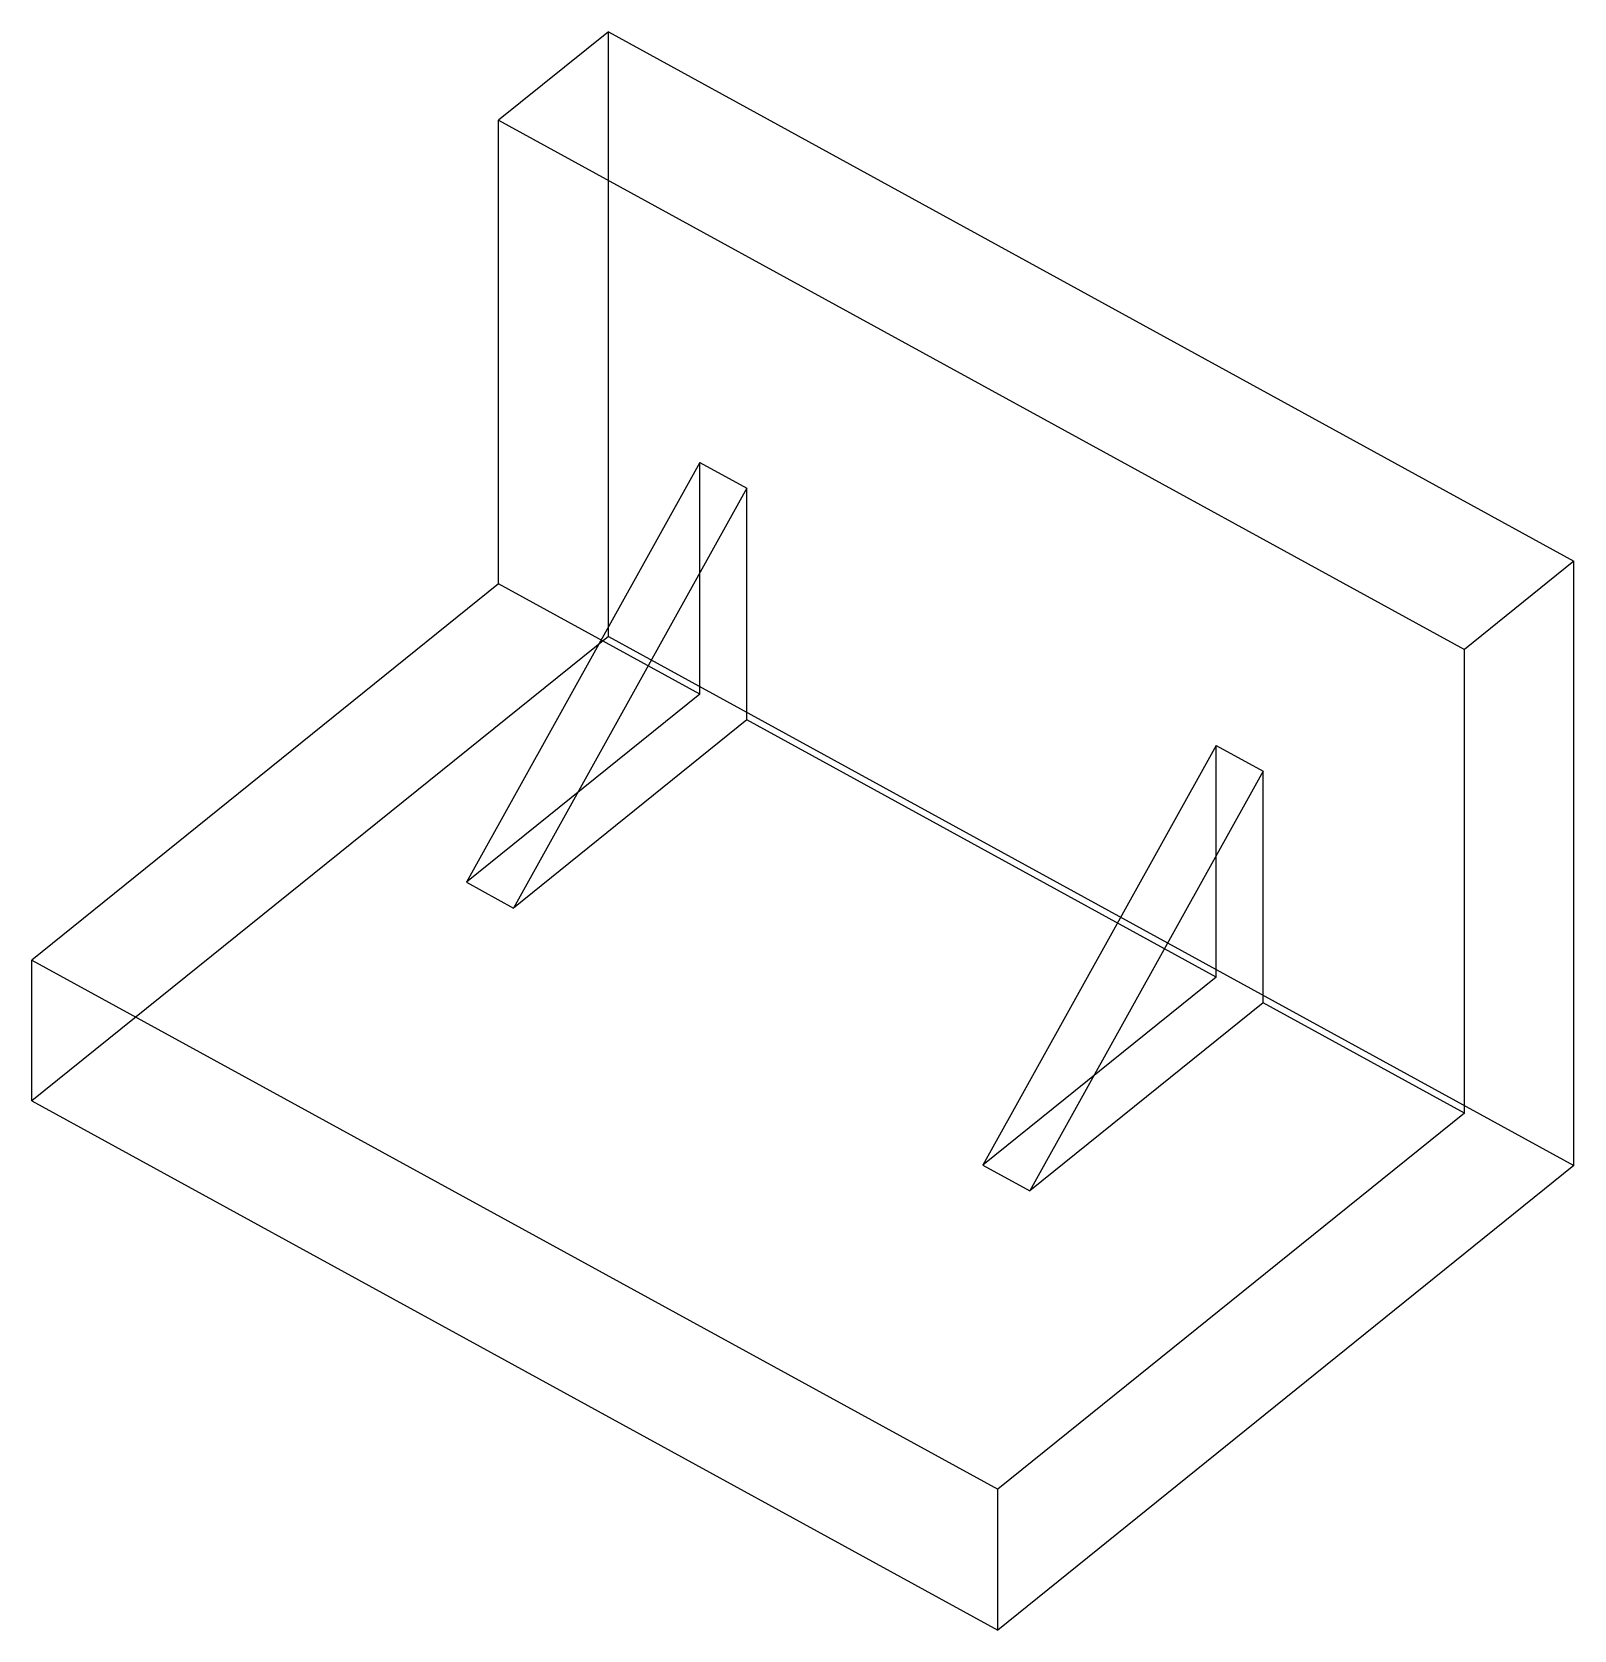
# Model space of a CAD drawing. Header units: millimetres. Extents: x 1584 to 3347, y 825 to 2652.
import ezdxf

# ---------------------------------------------------------------- set-up
doc = ezdxf.new("R2010")
doc.units = ezdxf.units.MM

msp = doc.modelspace()

# ---------------------------------------------------------------- linework, layer by layer
for p, q in [((2242.7, 2652.2), (2117.3, 2551.2)), ((2242.7, 1961), (2242.7, 2652.2)), ((2242.7, 2652.2), (3346.6, 2047.1)), ((2117.3, 2021), (2117.3, 2551.2)), ((2117.3, 2551.2), (3221.3, 1946.1)), ((2347.4, 2160), (2080.7, 1679.9)), ((2347.4, 1894.9), (2347.4, 2160)), ((2347.4, 2160), (2401, 2130.6)), ((2401, 2130.6), (2134.2, 1650.5)), ((2401, 1865.5), (2401, 2130.6)), ((3346.6, 2047.1), (3221.3, 1946.1)), ((3346.6, 1355.9), (3346.6, 2047.1)), ((2117.3, 2021), (1583.8, 1591)), ((2347.4, 1894.9), (2117.3, 2021)), ((2242.7, 1961), (1583.8, 1430.1)), ((2242.7, 1961), (3346.6, 1355.9)), ((3221.3, 1415.8), (3221.3, 1946.1)), ((2347.4, 1894.9), (2080.7, 1679.9)), ((2401, 1865.5), (2134.2, 1650.5)), ((2937.7, 1571.3), (2401, 1865.5)), ((2937.7, 1836.4), (2670.9, 1356.3)), ((2937.7, 1571.3), (2937.7, 1836.4)), ((2937.7, 1836.4), (2991.2, 1807.1)), ((2991.2, 1807.1), (2724.5, 1327)), ((2991.2, 1542), (2991.2, 1807.1)), ((2080.7, 1679.9), (2134.2, 1650.5)), ((1583.8, 1591), (2687.8, 985.9)), ((1583.8, 1430.1), (1583.8, 1591)), ((2937.7, 1571.3), (2670.9, 1356.3)), ((2991.2, 1542), (2724.5, 1327)), ((3221.3, 1415.8), (2991.2, 1542)), ((1583.8, 1430.1), (2687.8, 824.9)), ((3221.3, 1415.8), (2687.8, 985.9)), ((2670.9, 1356.3), (2724.5, 1327)), ((3346.6, 1355.9), (2687.8, 824.9)), ((2687.8, 824.9), (2687.8, 985.9))]:
    msp.add_line(p, q)

doc.saveas('drawing.dxf')
